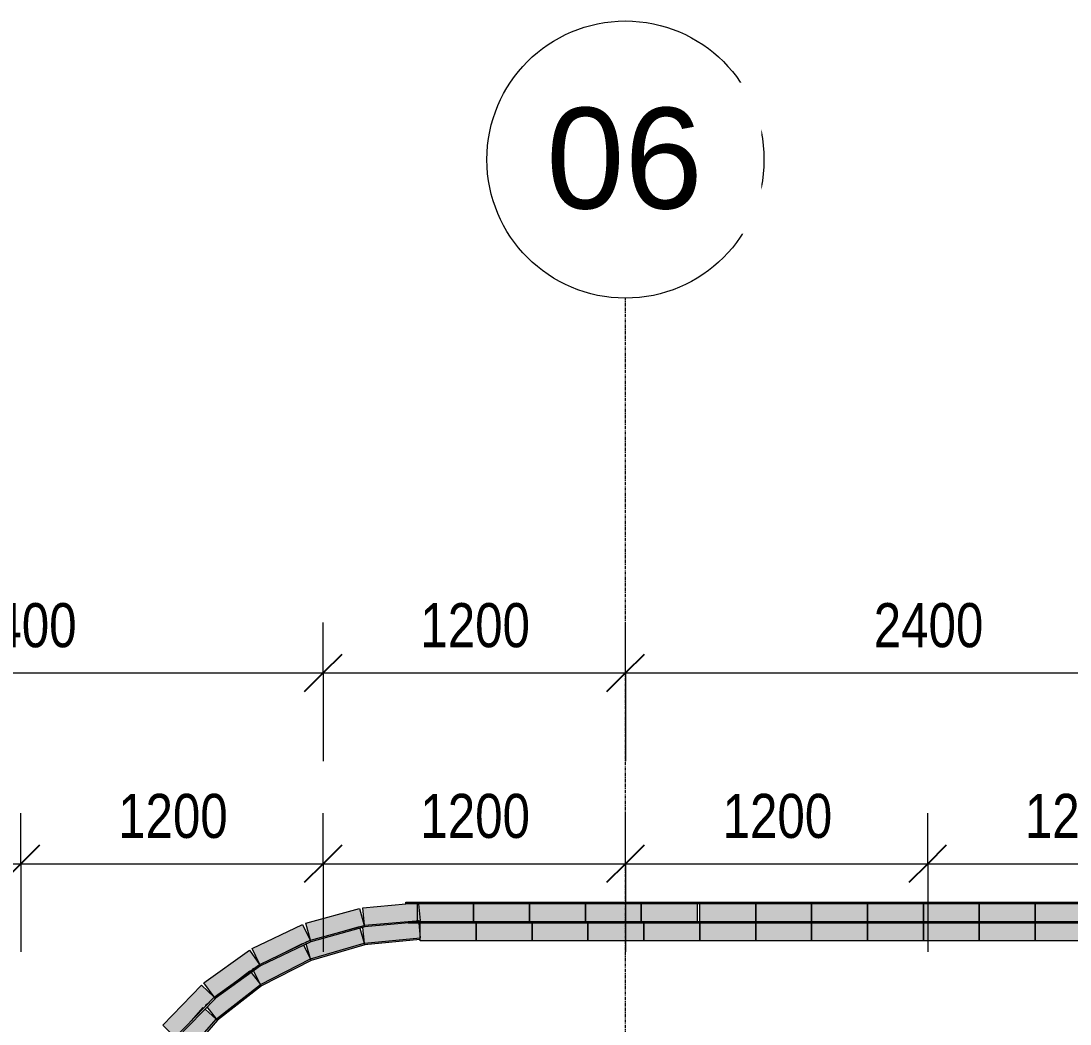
# Model space of a CAD drawing. Header units: millimetres. Extents: x -38576 to 20330, y -28812 to 13605.
# Drawn here: x -7709 to -3544, y 2802 to 6783 of the extents above; entities that cross this region are included whole.
import ezdxf

# ---------------------------------------------------------------- set-up
doc = ezdxf.new("R2010")
doc.units = ezdxf.units.MM
doc.linetypes.add('Grid Line', pattern=[22.225, 12.7, -3.175, 3.175, -3.175])
for name, color, linetype, lineweight in [('A-ANNO-DIMS', 211, 'Continuous', 5), ('A-ANNO-DIMS-100', 211, 'Continuous', 5), ('A-GLAZ-CURT', 52, 'Continuous', 5), ('S-GRID', 1, 'Continuous', 5), ('S-GRID-IDEN', 1, 'Continuous', 5)]:
    doc.layers.add(name, color=color, linetype=linetype, lineweight=lineweight)
doc.styles.add('Arial_1', font='arial.ttf', dxfattribs={"height": 400})
doc.styles.add('Arial_2', font='arial.ttf', dxfattribs={"width": 0.8, "height": 175})
doc.dimstyles.new('SVA_Arc_Length-1_8mm_BLUE', dxfattribs={"dimscale": 304.8, "dimtxt": 178.545395, "dimasz": 0.492126, "dimexe": 0.656168, "dimexo": 0.0625, "dimgap": 0.164042, "dimtad": 1, "dimdec": 0, "dimrnd": 5, "dimzin": 0, "dimdsep": 46, "dimtxsty": 'Arial_2', "dimblk1": 'OBLIQUE', "dimblk2": 'OBLIQUE', "dimsah": 1, "dimcen": 0.09, "dimdle": 0.459318, "dimazin": 0, "dimtfac": 1, "dimtdec": 4, "dimtix": 1, "dimtmove": 0, "dimatfit": 3, "dimfxl": 1.148294, "dimfxlon": 1, "dimtvp": 1, "dimtfill": 1, "dimtolj": 1, "dimtzin": 0, "dimarcsym": 2})

# ---------------------------------------------------------------- blocks, each defined once
blk = doc.blocks.new('The BREEZEBLOCK Family1 - The BREEZEBLOCK Family1-1267691-Clerestory - Level')
at = {"layer": 'A-GLAZ-CURT'}
blk.add_hatch(color=254, dxfattribs=at).paths.add_polyline_path([(-111, 73), (-111, 3.2), (111, 3.2), (111, 73), (-31.9, 73)])
for p, q in [((-111, 3.2), (-111, 73)), ((111, 73), (111, 3.2))]:
    blk.add_line(p, q, dxfattribs=at)
blk = doc.blocks.new('System Panel - Glazed-1095955-Clerestory - Level')
at = {"layer": 'A-GLAZ-CURT'}
blk.add_hatch(color=254, dxfattribs=at).paths.add_polyline_path([(-11.9, 3.2), (-43, 3.2), (-43, -3.3), (43, -3.3), (43, 3.2)])
for p, q in [((-43, 3.2), (43, 3.2)), ((-43, 3.2), (-43, -3.3)), ((43, 3.2), (43, -3.3)), ((43, -3.3), (-43, -3.3))]:
    blk.add_line(p, q, dxfattribs=at)
blk = doc.blocks.new('The BREEZEBLOCK Family1 - The BREEZEBLOCK Family1-V1-Clerestory - Level')
at = {"layer": 'A-GLAZ-CURT'}
blk.add_hatch(color=254, dxfattribs=at).paths.add_polyline_path([(-70.6, 73), (-111, 73), (-111, 3.2), (111, 3.2), (111, 69.1), (101.3, 68.3), (100.7, 73), (11.9, 73)])
for p, q in [((-111, 3.2), (-111, 73)), ((111, 69.1), (111, 3.2))]:
    blk.add_line(p, q, dxfattribs=at)
blk = doc.blocks.new('System Panel - Glazed-1053836-Clerestory - Level')
at = {"layer": 'A-GLAZ-CURT'}
blk.add_hatch(color=254, dxfattribs=at).paths.add_polyline_path([(-23.8, 3.2), (-23.8, -3.3), (23.8, -3.3), (23.8, 3.2)])
for p, q in [((-23.8, 3.2), (23.8, 3.2)), ((-23.8, 3.2), (-23.8, -3.3)), ((23.8, 3.2), (23.8, -3.3)), ((23.8, -3.3), (-23.8, -3.3))]:
    blk.add_line(p, q, dxfattribs=at)
blk = doc.blocks.new('The BREEZEBLOCK Family1 - The BREEZEBLOCK Family1-1267692-Clerestory - Level')
at = {"layer": 'A-GLAZ-CURT'}
blk.add_hatch(color=254, dxfattribs=at).paths.add_polyline_path([(111, -3.3), (-111, -3.3), (-111, -68.5), (-59.6, -73), (111, -73), (111, -8.5)])
for p, q in [((-111, -68.5), (-111, -3.3)), ((111, -3.3), (111, -73)), ((111, -73), (-60.9, -73))]:
    blk.add_line(p, q, dxfattribs=at)
blk = doc.blocks.new('The BREEZEBLOCK Family1 - The BREEZEBLOCK Family1-1267693-Clerestory - Level')
at = {"layer": 'A-GLAZ-CURT'}
blk.add_hatch(color=254, dxfattribs=at).paths.add_polyline_path([(111, -3.3), (-111, -3.3), (-110.6, -73), (111, -73), (111, -69.7)])
for p, q in [((-111, -73), (-111, -3.3)), ((111, -3.3), (111, -73)), ((111, -73), (-111, -73))]:
    blk.add_line(p, q, dxfattribs=at)
blk = doc.blocks.new('The BREEZEBLOCK Family1 - The BREEZEBLOCK Family1-V2-Clerestory - Level')
at = {"layer": 'A-GLAZ-CURT'}
blk.add_hatch(color=254, dxfattribs=at).paths.add_polyline_path([(111, -3.3), (-111, -3.3), (-111, -73), (111, -73), (111, -4.4)])
for p, q in [((-111, -73), (-111, -3.3)), ((111, -4.4), (111, -73)), ((111, -73), (-111, -73))]:
    blk.add_line(p, q, dxfattribs=at)
blk = doc.blocks.new('The BREEZEBLOCK Family1 - The BREEZEBLOCK Family1-V3-Clerestory - Level')
at = {"layer": 'A-GLAZ-CURT'}
blk.add_hatch(color=254, dxfattribs=at).paths.add_polyline_path([(111, -3.3), (-111, -3.6), (-111, -73), (111, -73), (111, -18.6)])
for p, q in [((-111, -73), (-111, -3.6)), ((111, -3.3), (111, -73)), ((111, -73), (-111, -73))]:
    blk.add_line(p, q, dxfattribs=at)
blk = doc.blocks.new('System Panel - Glazed-1053772-Clerestory - Level')
at = {"layer": 'A-GLAZ-CURT'}
blk.add_hatch(color=254, dxfattribs=at).paths.add_polyline_path([(111, 3.2), (-111, 3.2), (-111, -3.3), (111, -3.3)])
for p, q in [((-111, 3.2), (111, 3.2)), ((-111, 3.2), (-111, -3.3)), ((111, 3.2), (111, -3.3)), ((111, -3.3), (-111, -3.3))]:
    blk.add_line(p, q, dxfattribs=at)
blk = doc.blocks.new('System Panel - Glazed-1053709-Clerestory - Level')
at = {"layer": 'A-GLAZ-CURT'}
blk.add_hatch(color=254, dxfattribs=at).paths.add_polyline_path([(111, 3.2), (-111, 3.2), (-111, -3.3), (111, -3.3)])
for p, q in [((-111, 3.2), (111, 3.2)), ((-111, 3.2), (-111, -3.3)), ((111, 3.2), (111, -3.3)), ((111, -3.3), (-111, -3.3))]:
    blk.add_line(p, q, dxfattribs=at)
blk = doc.blocks.new('System Panel - Glazed-1053848-Clerestory - Level')
at = {"layer": 'A-GLAZ-CURT'}
blk.add_hatch(color=254, dxfattribs=at).paths.add_polyline_path([(-111, 3.2), (-111, -3.3), (111, -3.3), (111, 3.2), (-89.9, 3.2)])
for p, q in [((-111, 3.2), (111, 3.2)), ((-111, 3.2), (-111, -3.3)), ((111, 3.2), (111, -3.3)), ((111, -3.3), (-111, -3.3))]:
    blk.add_line(p, q, dxfattribs=at)
blk = doc.blocks.new('The BREEZEBLOCK Family1 - The BREEZEBLOCK Family1-V19-Clerestory - Level')
at = {"layer": 'A-GLAZ-CURT'}
blk.add_hatch(color=254, dxfattribs=at).paths.add_polyline_path([(-111, 73), (-111, 3.2), (111, 3.2), (111, 73), (50.6, 73)])
for p, q in [((-111, 73), (111, 73)), ((-111, 3.2), (-111, 73)), ((111, 73), (111, 3.2))]:
    blk.add_line(p, q, dxfattribs=at)
blk = doc.blocks.new('The BREEZEBLOCK Family1 - The BREEZEBLOCK Family1-V20-Clerestory - Level')
at = {"layer": 'A-GLAZ-CURT'}
blk.add_hatch(color=254, dxfattribs=at).paths.add_polyline_path([(-111, 73), (-111, 3.2), (111, 3.2), (110.7, 73), (21.9, 73)])
for p, q in [((-111, 73), (111, 73)), ((-111, 3.2), (-111, 73)), ((111, 73), (111, 68.5)), ((111, 65.2), (111, 3.2))]:
    blk.add_line(p, q, dxfattribs=at)
blk = doc.blocks.new('The BREEZEBLOCK Family1 - The BREEZEBLOCK Family1-V23-Clerestory - Level')
at = {"layer": 'A-GLAZ-CURT'}
blk.add_hatch(color=254, dxfattribs=at).paths.add_polyline_path([(111, -3.3), (-111, -3.3), (-111, -62.3), (-69.5, -66.7), (104.9, -67.5), (111, -66.4), (111, -8.9)])
for p, q in [((-111, -62.3), (-111, -3.3)), ((111, -3.3), (111, -66.4)), ((-105.9, -73), (-111, -73))]:
    blk.add_line(p, q, dxfattribs=at)
blk = doc.blocks.new('The BREEZEBLOCK Family1 - The BREEZEBLOCK Family1-V24-Clerestory - Level')
at = {"layer": 'A-GLAZ-CURT'}
blk.add_hatch(color=254, dxfattribs=at).paths.add_polyline_path([(111, -3.3), (-111, -3.3), (-111, -65.4), (92.3, -68.4), (111, -65.4)])
for p, q in [((-111, -65.4), (-111, -3.3)), ((111, -3.3), (111, -65.4)), ((-44.1, -73), (-111, -73)), ((111, -73), (104.6, -73))]:
    blk.add_line(p, q, dxfattribs=at)
blk = doc.blocks.new('The BREEZEBLOCK Family1 - The BREEZEBLOCK Family1-V25-Clerestory - Level')
at = {"layer": 'A-GLAZ-CURT'}
h = blk.add_hatch(color=254, dxfattribs=at)
h.paths.add_polyline_path([(111, -3.3), (-111, -3.3), (-111, -64.5), (81.5, -69), (111, -64.5), (111, -34.1)])
h.paths.add_polyline_path([(111, -71), (98.2, -73), (111, -73)])
h.paths.add_polyline_path([(-37.1, -73), (-111, -71), (-111, -73), (-87.5, -73)])
for p, q in [((-111, -64.5), (-111, -3.3)), ((111, -3.3), (111, -64.5)), ((-111, -73), (-111, -71)), ((-37.1, -73), (-111, -73)), ((111, -73), (98.2, -73)), ((111, -71), (111, -73))]:
    blk.add_line(p, q, dxfattribs=at)
blk = doc.blocks.new('The BREEZEBLOCK Family1 - The BREEZEBLOCK Family1-V26-Clerestory - Level')
at = {"layer": 'A-GLAZ-CURT'}
h = blk.add_hatch(color=254, dxfattribs=at)
h.paths.add_polyline_path([(111, -3.3), (-111, -3.3), (-111, -63.8), (70.3, -69.5), (111, -63.7), (111, -10.3)])
h.paths.add_polyline_path([(111, -70.3), (91.8, -73), (111, -73)])
h.paths.add_polyline_path([(-37.8, -73), (-111, -70.3), (-111, -73)])
for p, q in [((-111, -63.8), (-111, -3.3)), ((111, -3.3), (111, -63.7)), ((-111, -73), (-111, -70.3)), ((-37.8, -73), (-111, -73)), ((111, -73), (91.8, -73)), ((111, -70.3), (111, -73))]:
    blk.add_line(p, q, dxfattribs=at)
blk = doc.blocks.new('The BREEZEBLOCK Family1 - The BREEZEBLOCK Family1-V27-Clerestory - Level')
at = {"layer": 'A-GLAZ-CURT'}
h = blk.add_hatch(color=254, dxfattribs=at)
h.paths.add_polyline_path([(111, -3.3), (-111, -3.3), (-111, -63.1), (51.5, -70.9), (111, -63.1), (111, -39.7)])
h.paths.add_polyline_path([(111, -69.6), (85.5, -73), (111, -73)])
h.paths.add_polyline_path([(-41.2, -73), (-111, -69.7), (-111, -73), (-52.1, -73)])
for p, q in [((-111, -63.1), (-111, -3.3)), ((111, -3.3), (111, -63.1)), ((-111, -73), (-111, -69.7)), ((-41.2, -73), (-111, -73)), ((111, -73), (85.5, -73)), ((111, -69.6), (111, -73))]:
    blk.add_line(p, q, dxfattribs=at)
blk = doc.blocks.new('Grid - M_Grid Head - Circle-13408-Clerestory - Level')
at = {"layer": 'S-GRID-IDEN'}
blk.add_circle((0, 0), 5.5, dxfattribs=at)
blk = doc.blocks.new('DIMBLOCK23-Clerestory - Level')
at = {"layer": 'A-ANNO-DIMS-100'}
for p, q in [((-8908.6, 3438.6), (-8908.6, 3638.6)), ((-7708.6, 3438.6), (-7708.6, 3638.6)), ((-9048.6, 3438.6), (-7708.6, 3438.6)), ((-8908.6, 3438.6), (-8908.6, 3088.6)), ((-7708.6, 3438.6), (-7708.6, 3088.6))]:
    blk.add_line(p, q, dxfattribs=at)
at = {"layer": 'A-ANNO-DIMS-100', "lineweight": 25}
for p, q in [((-8908.6, 3438.6), (-8833.6, 3513.6)), ((-7708.6, 3438.6), (-7633.6, 3513.6)), ((-8908.6, 3438.6), (-8983.6, 3363.6)), ((-7708.6, 3438.6), (-7783.6, 3363.6))]:
    blk.add_line(p, q, dxfattribs=at)
at = {"layer": 'A-ANNO-DIMS-100', "color": 0, "insert": (-8522.8, 3715.8), "char_height": 175, "width": 514.211, "attachment_point": 1, "line_spacing_factor": 0.941778, "style": 'Arial_2', "bg_fill": 3, "box_fill_scale": 1.25, "bg_fill_color": 256, "bg_fill_true_color": 13158600, "bg_fill_transparency": 0}
blk.add_mtext('1200', dxfattribs=at)
blk = doc.blocks.new('_Oblique')
at = {"color": 0, "linetype": 'ByBlock', "lineweight": -2}
blk.add_line((-0.5, -0.5), (0.5, 0.5), dxfattribs=at)
blk = doc.blocks.new('DIMBLOCK24-Clerestory - Level')
at = {"layer": 'A-ANNO-DIMS-100'}
for p, q in [((-7708.6, 3438.6), (-7708.6, 3638.6)), ((-6508.6, 3438.6), (-6508.6, 3638.6)), ((-7708.6, 3438.6), (-6368.6, 3438.6)), ((-7708.6, 3438.6), (-7708.6, 3088.6)), ((-6508.6, 3438.6), (-6508.6, 3088.6))]:
    blk.add_line(p, q, dxfattribs=at)
at = {"layer": 'A-ANNO-DIMS-100', "lineweight": 25}
for p, q in [((-7708.6, 3438.6), (-7633.6, 3513.6)), ((-6508.6, 3438.6), (-6433.6, 3513.6)), ((-7708.6, 3438.6), (-7783.6, 3363.6)), ((-6508.6, 3438.6), (-6583.6, 3363.6))]:
    blk.add_line(p, q, dxfattribs=at)
at = {"layer": 'A-ANNO-DIMS-100', "color": 0, "insert": (-7322.8, 3715.8), "char_height": 175, "width": 514.211, "attachment_point": 1, "line_spacing_factor": 0.941778, "style": 'Arial_2', "bg_fill": 3, "box_fill_scale": 1.25, "bg_fill_color": 256, "bg_fill_true_color": 13158600, "bg_fill_transparency": 0}
blk.add_mtext('1200', dxfattribs=at)
blk = doc.blocks.new('DIMBLOCK25-Clerestory - Level')
at = {"layer": 'A-ANNO-DIMS-100'}
for p, q in [((-6508.6, 3438.6), (-6508.6, 3638.6)), ((-5308.6, 3438.6), (-5308.6, 3638.6)), ((-6648.6, 3438.6), (-5168.6, 3438.6)), ((-6508.6, 3438.6), (-6508.6, 3088.6)), ((-5308.6, 3438.6), (-5308.6, 3088.6))]:
    blk.add_line(p, q, dxfattribs=at)
at = {"layer": 'A-ANNO-DIMS-100', "lineweight": 25}
for p, q in [((-6508.6, 3438.6), (-6433.6, 3513.6)), ((-5308.6, 3438.6), (-5233.6, 3513.6)), ((-6508.6, 3438.6), (-6583.6, 3363.6)), ((-5308.6, 3438.6), (-5383.6, 3363.6))]:
    blk.add_line(p, q, dxfattribs=at)
at = {"layer": 'A-ANNO-DIMS-100', "color": 0, "insert": (-6122.8, 3715.8), "char_height": 175, "width": 514.211, "attachment_point": 1, "line_spacing_factor": 0.941778, "style": 'Arial_2', "bg_fill": 3, "box_fill_scale": 1.25, "bg_fill_color": 256, "bg_fill_true_color": 13158600, "bg_fill_transparency": 0}
blk.add_mtext('1200', dxfattribs=at)
blk = doc.blocks.new('DIMBLOCK26-Clerestory - Level')
at = {"layer": 'A-ANNO-DIMS-100'}
for p, q in [((-5308.6, 3438.6), (-5308.6, 3638.6)), ((-4108.6, 3438.6), (-4108.6, 3638.6)), ((-5448.6, 3438.6), (-4108.6, 3438.6)), ((-5308.6, 3438.6), (-5308.6, 3088.6)), ((-4108.6, 3438.6), (-4108.6, 3088.6))]:
    blk.add_line(p, q, dxfattribs=at)
at = {"layer": 'A-ANNO-DIMS-100', "lineweight": 25}
for p, q in [((-5308.6, 3438.6), (-5233.6, 3513.6)), ((-4108.6, 3438.6), (-4033.6, 3513.6)), ((-5308.6, 3438.6), (-5383.6, 3363.6)), ((-4108.6, 3438.6), (-4183.6, 3363.6))]:
    blk.add_line(p, q, dxfattribs=at)
at = {"layer": 'A-ANNO-DIMS-100', "color": 0, "insert": (-4922.8, 3715.8), "char_height": 175, "width": 514.211, "attachment_point": 1, "line_spacing_factor": 0.941778, "style": 'Arial_2', "bg_fill": 3, "box_fill_scale": 1.25, "bg_fill_color": 256, "bg_fill_true_color": 13158600, "bg_fill_transparency": 0}
blk.add_mtext('1200', dxfattribs=at)
blk = doc.blocks.new('DIMBLOCK27-Clerestory - Level')
at = {"layer": 'A-ANNO-DIMS-100'}
for p, q in [((-4108.6, 3438.6), (-4108.6, 3638.6)), ((-2908.6, 3438.6), (-2908.6, 3638.6)), ((-4108.6, 3438.6), (-2908.6, 3438.6)), ((-4108.6, 3438.6), (-4108.6, 3088.6)), ((-2908.6, 3438.6), (-2908.6, 3088.6))]:
    blk.add_line(p, q, dxfattribs=at)
at = {"layer": 'A-ANNO-DIMS-100', "lineweight": 25}
for p, q in [((-4108.6, 3438.6), (-4033.6, 3513.6)), ((-2908.6, 3438.6), (-2833.6, 3513.6)), ((-4108.6, 3438.6), (-4183.6, 3363.6)), ((-2908.6, 3438.6), (-2983.6, 3363.6))]:
    blk.add_line(p, q, dxfattribs=at)
at = {"layer": 'A-ANNO-DIMS-100', "color": 0, "insert": (-3722.8, 3715.8), "char_height": 175, "width": 514.211, "attachment_point": 1, "line_spacing_factor": 0.941778, "style": 'Arial_2', "bg_fill": 3, "box_fill_scale": 1.25, "bg_fill_color": 256, "bg_fill_true_color": 13158600, "bg_fill_transparency": 0}
blk.add_mtext('1200', dxfattribs=at)
blk = doc.blocks.new('DIMBLOCK56-Clerestory - Level')
at = {"layer": 'A-ANNO-DIMS-100'}
for p, q in [((-8908.6, 4195.5), (-8908.6, 4395.5)), ((-6508.6, 4195.5), (-6508.6, 4395.5)), ((-8908.6, 4195.5), (-6508.6, 4195.5)), ((-8908.6, 4195.5), (-8908.6, 3845.5)), ((-6508.6, 4195.5), (-6508.6, 3845.5))]:
    blk.add_line(p, q, dxfattribs=at)
at = {"layer": 'A-ANNO-DIMS-100', "lineweight": 25}
for p, q in [((-8908.6, 4195.5), (-8833.6, 4270.5)), ((-6508.6, 4195.5), (-6433.6, 4270.5)), ((-8908.6, 4195.5), (-8983.6, 4120.5)), ((-6508.6, 4195.5), (-6583.6, 4120.5))]:
    blk.add_line(p, q, dxfattribs=at)
at = {"layer": 'A-ANNO-DIMS-100', "color": 0, "insert": (-7922.8, 4472.7), "char_height": 175, "width": 514.211, "attachment_point": 1, "line_spacing_factor": 0.941778, "style": 'Arial_2', "bg_fill": 3, "box_fill_scale": 1.25, "bg_fill_color": 256, "bg_fill_true_color": 13158600, "bg_fill_transparency": 0}
blk.add_mtext('2400', dxfattribs=at)
blk = doc.blocks.new('DIMBLOCK57-Clerestory - Level')
at = {"layer": 'A-ANNO-DIMS-100'}
for p, q in [((-6508.6, 4195.5), (-6508.6, 4395.5)), ((-5308.6, 4195.5), (-5308.6, 4395.5)), ((-6508.6, 4195.5), (-5308.6, 4195.5)), ((-6508.6, 4195.5), (-6508.6, 3845.5)), ((-5308.6, 4195.5), (-5308.6, 3845.5))]:
    blk.add_line(p, q, dxfattribs=at)
at = {"layer": 'A-ANNO-DIMS-100', "lineweight": 25}
for p, q in [((-6508.6, 4195.5), (-6433.6, 4270.5)), ((-5308.6, 4195.5), (-5233.6, 4270.5)), ((-6508.6, 4195.5), (-6583.6, 4120.5)), ((-5308.6, 4195.5), (-5383.6, 4120.5))]:
    blk.add_line(p, q, dxfattribs=at)
at = {"layer": 'A-ANNO-DIMS-100', "color": 0, "insert": (-6122.8, 4472.7), "char_height": 175, "width": 514.211, "attachment_point": 1, "line_spacing_factor": 0.941778, "style": 'Arial_2', "bg_fill": 3, "box_fill_scale": 1.25, "bg_fill_color": 256, "bg_fill_true_color": 13158600, "bg_fill_transparency": 0}
blk.add_mtext('1200', dxfattribs=at)
blk = doc.blocks.new('DIMBLOCK58-Clerestory - Level')
at = {"layer": 'A-ANNO-DIMS-100'}
for p, q in [((-5308.6, 4195.5), (-5308.6, 4395.5)), ((-2908.6, 4195.5), (-2908.6, 4395.5)), ((-5308.6, 4195.5), (-2908.6, 4195.5)), ((-5308.6, 4195.5), (-5308.6, 3845.5)), ((-2908.6, 4195.5), (-2908.6, 3845.5))]:
    blk.add_line(p, q, dxfattribs=at)
at = {"layer": 'A-ANNO-DIMS-100', "lineweight": 25}
for p, q in [((-5308.6, 4195.5), (-5233.6, 4270.5)), ((-2908.6, 4195.5), (-2833.6, 4270.5)), ((-5308.6, 4195.5), (-5383.6, 4120.5)), ((-2908.6, 4195.5), (-2983.6, 4120.5))]:
    blk.add_line(p, q, dxfattribs=at)
at = {"layer": 'A-ANNO-DIMS-100', "color": 0, "insert": (-4322.8, 4472.7), "char_height": 175, "width": 514.211, "attachment_point": 1, "line_spacing_factor": 0.941778, "style": 'Arial_2', "bg_fill": 3, "box_fill_scale": 1.25, "bg_fill_color": 256, "bg_fill_true_color": 13158600, "bg_fill_transparency": 0}
blk.add_mtext('2400', dxfattribs=at)

msp = doc.modelspace()

# ---------------------------------------------------------------- linework, layer by layer
at = {"layer": 'S-GRID', "linetype": 'Grid Line'}
msp.add_line((-5308.6, -26129), (-5308.6, 5683), dxfattribs=at)

# ---------------------------------------------------------------- block references
at = {"layer": 'A-GLAZ-CURT'}
for name, p, rotation in [('The BREEZEBLOCK Family1 - The BREEZEBLOCK Family1-1267693-Clerestory - Level', (-6451.8, 3161.4), 195.3333869601966), ('The BREEZEBLOCK Family1 - The BREEZEBLOCK Family1-1267692-Clerestory - Level', (-6234.2, 3200.6), 185.1111289962815), ('System Panel - Glazed-1053836-Clerestory - Level', (-6157.4, 3282), 180), ('System Panel - Glazed-1053848-Clerestory - Level', (-6022.6, 3282), 180), ('The BREEZEBLOCK Family1 - The BREEZEBLOCK Family1-V1-Clerestory - Level', (-6022.6, 3282), 180), ('System Panel - Glazed-1053848-Clerestory - Level', (-5800.6, 3282), 180), ('The BREEZEBLOCK Family1 - The BREEZEBLOCK Family1-1267691-Clerestory - Level', (-5800.6, 3282), 180), ('System Panel - Glazed-1053848-Clerestory - Level', (-5578.6, 3282), 180), ('The BREEZEBLOCK Family1 - The BREEZEBLOCK Family1-1267691-Clerestory - Level', (-5578.6, 3282), 180), ('System Panel - Glazed-1053848-Clerestory - Level', (-5356.6, 3282), 180), ('The BREEZEBLOCK Family1 - The BREEZEBLOCK Family1-1267691-Clerestory - Level', (-5356.6, 3282), 180), ('System Panel - Glazed-1053848-Clerestory - Level', (-5134.6, 3282), 180), ('The BREEZEBLOCK Family1 - The BREEZEBLOCK Family1-1267691-Clerestory - Level', (-5134.6, 3282), 180), ('System Panel - Glazed-1095955-Clerestory - Level', (-5056.6, 3282), 180), ('System Panel - Glazed-1053848-Clerestory - Level', (-4902.6, 3282), 180), ('The BREEZEBLOCK Family1 - The BREEZEBLOCK Family1-1267691-Clerestory - Level', (-4902.6, 3282), 180), ('System Panel - Glazed-1053848-Clerestory - Level', (-4680.6, 3282), 180), ('The BREEZEBLOCK Family1 - The BREEZEBLOCK Family1-1267691-Clerestory - Level', (-4680.6, 3282), 180), ('System Panel - Glazed-1053848-Clerestory - Level', (-4458.6, 3282), 180), ('The BREEZEBLOCK Family1 - The BREEZEBLOCK Family1-1267691-Clerestory - Level', (-4458.6, 3282), 180), ('System Panel - Glazed-1053848-Clerestory - Level', (-4236.6, 3282), 180), ('The BREEZEBLOCK Family1 - The BREEZEBLOCK Family1-1267691-Clerestory - Level', (-4236.6, 3282), 180), ('System Panel - Glazed-1053848-Clerestory - Level', (-4014.6, 3282), 180), ('The BREEZEBLOCK Family1 - The BREEZEBLOCK Family1-1267691-Clerestory - Level', (-4014.6, 3282), 180), ('System Panel - Glazed-1053848-Clerestory - Level', (-3792.6, 3282), 180), ('The BREEZEBLOCK Family1 - The BREEZEBLOCK Family1-1267691-Clerestory - Level', (-3792.6, 3282), 180), ('System Panel - Glazed-1053848-Clerestory - Level', (-3570.6, 3282), 180), ('The BREEZEBLOCK Family1 - The BREEZEBLOCK Family1-1267691-Clerestory - Level', (-3570.6, 3282), 180), ('The BREEZEBLOCK Family1 - The BREEZEBLOCK Family1-V23-Clerestory - Level', (-6234.1, 3130), 185.4162563185946), ('System Panel - Glazed-1053772-Clerestory - Level', (-6234.2, 3200.6), 185.1111289962815), ('System Panel - Glazed-1053836-Clerestory - Level', (-6147.4, 3205.8), 180), ('System Panel - Glazed-1053848-Clerestory - Level', (-6012.6, 3205.8), 180), ('System Panel - Glazed-1053848-Clerestory - Level', (-5790.6, 3205.8), 180), ('System Panel - Glazed-1053848-Clerestory - Level', (-5568.6, 3205.8), 180), ('System Panel - Glazed-1053848-Clerestory - Level', (-5346.6, 3205.8), 180), ('System Panel - Glazed-1053848-Clerestory - Level', (-5124.6, 3205.8), 180), ('System Panel - Glazed-1095955-Clerestory - Level', (-5056.6, 3205.8), 180), ('System Panel - Glazed-1053848-Clerestory - Level', (-4902.6, 3205.8), 180), ('System Panel - Glazed-1053848-Clerestory - Level', (-4680.6, 3205.8), 180), ('System Panel - Glazed-1053848-Clerestory - Level', (-4458.6, 3205.8), 180), ('System Panel - Glazed-1053848-Clerestory - Level', (-4236.6, 3205.8), 180), ('System Panel - Glazed-1053848-Clerestory - Level', (-4014.6, 3205.8), 180), ('System Panel - Glazed-1053848-Clerestory - Level', (-3792.6, 3205.8), 180), ('System Panel - Glazed-1053848-Clerestory - Level', (-3570.6, 3205.8), 180), ('The BREEZEBLOCK Family1 - The BREEZEBLOCK Family1-1267693-Clerestory - Level', (-6659, 3084.1), 205.5556448954644), ('The BREEZEBLOCK Family1 - The BREEZEBLOCK Family1-V24-Clerestory - Level', (-6451.2, 3088.5), 196.2487689271374), ('System Panel - Glazed-1053709-Clerestory - Level', (-6451.8, 3161.4), 195.3333869601966), ('The BREEZEBLOCK Family1 - The BREEZEBLOCK Family1-V20-Clerestory - Level', (-6012.6, 3205.8), 180), ('The BREEZEBLOCK Family1 - The BREEZEBLOCK Family1-V19-Clerestory - Level', (-5790.6, 3205.8), 180), ('The BREEZEBLOCK Family1 - The BREEZEBLOCK Family1-V19-Clerestory - Level', (-5568.6, 3205.8), 180), ('The BREEZEBLOCK Family1 - The BREEZEBLOCK Family1-V19-Clerestory - Level', (-5346.6, 3205.8), 180), ('The BREEZEBLOCK Family1 - The BREEZEBLOCK Family1-V19-Clerestory - Level', (-5124.6, 3205.8), 180), ('The BREEZEBLOCK Family1 - The BREEZEBLOCK Family1-V19-Clerestory - Level', (-4902.6, 3205.8), 180), ('The BREEZEBLOCK Family1 - The BREEZEBLOCK Family1-V19-Clerestory - Level', (-4680.6, 3205.8), 180), ('The BREEZEBLOCK Family1 - The BREEZEBLOCK Family1-V19-Clerestory - Level', (-4458.6, 3205.8), 180), ('The BREEZEBLOCK Family1 - The BREEZEBLOCK Family1-V19-Clerestory - Level', (-4236.6, 3205.8), 180), ('The BREEZEBLOCK Family1 - The BREEZEBLOCK Family1-V19-Clerestory - Level', (-4014.6, 3205.8), 180), ('The BREEZEBLOCK Family1 - The BREEZEBLOCK Family1-V19-Clerestory - Level', (-3792.6, 3205.8), 180), ('The BREEZEBLOCK Family1 - The BREEZEBLOCK Family1-V19-Clerestory - Level', (-3570.6, 3205.8), 180), ('System Panel - Glazed-1053709-Clerestory - Level', (-6659, 3084.1), 205.5556448954644), ('System Panel - Glazed-1053772-Clerestory - Level', (-6234.1, 3130), 185.4162563185946), ('The BREEZEBLOCK Family1 - The BREEZEBLOCK Family1-V2-Clerestory - Level', (-6849.2, 2971.4), 215.7779028307319), ('The BREEZEBLOCK Family1 - The BREEZEBLOCK Family1-V25-Clerestory - Level', (-6656.6, 3006.9), 207.0812815070322), ('System Panel - Glazed-1053709-Clerestory - Level', (-6451.2, 3088.5), 196.2487689271374), ('System Panel - Glazed-1053709-Clerestory - Level', (-6656.6, 3006.9), 207.0812815070322), ('The BREEZEBLOCK Family1 - The BREEZEBLOCK Family1-V26-Clerestory - Level', (-6843, 2888.2), 217.9137940869272), ('System Panel - Glazed-1053709-Clerestory - Level', (-6849.2, 2971.4), 215.7779028307319), ('The BREEZEBLOCK Family1 - The BREEZEBLOCK Family1-V3-Clerestory - Level', (-7016.3, 2826.6), 226.0001607659997), ('System Panel - Glazed-1053709-Clerestory - Level', (-6843, 2888.2), 217.9137940869272), ('System Panel - Glazed-1053709-Clerestory - Level', (-7016.3, 2826.6), 226.0001607659997), ('The BREEZEBLOCK Family1 - The BREEZEBLOCK Family1-V27-Clerestory - Level', (-7003.7, 2736.5), 228.7463066668221), ('System Panel - Glazed-1053709-Clerestory - Level', (-7003.7, 2736.5), 228.7463066668221)]:
    msp.add_blockref(name, p, dxfattribs=dict(at, rotation=rotation))
at = {"layer": 'S-GRID-IDEN', "xscale": 99.99999999999993, "yscale": 99.99999999999993, "zscale": 99.99999999999993}
msp.add_blockref('Grid - M_Grid Head - Circle-13408-Clerestory - Level', (-5308.6, 6233), dxfattribs=at)

# ---------------------------------------------------------------- dimensions: what is measured, and where the dimension line sits
at = {"layer": 'A-ANNO-DIMS'}
for base, p1, p2, override, picture, middle in [((-6508.6, 4195.5), (-8908.6, 3845.5), (-6508.6, 3845.5), {"dimpost": '<>', "dimfxl": 2400}, 'DIMBLOCK56-Clerestory - Level', (-7708.6, 4334.9)), ((-7708.6, 3438.6), (-8908.6, 3088.6), (-7708.6, 3088.6), {"dimpost": '<>', "dimfxl": 1200}, 'DIMBLOCK23-Clerestory - Level', (-8308.6, 3577.9))]:
    dim = msp.add_linear_dim(base=base, p1=p1, p2=p2, dimstyle='SVA_Arc_Length-1_8mm_BLUE', override=override, dxfattribs=at)
    dim.commit()
    dim.dimension.update_dxf_attribs({"geometry": picture, "text_midpoint": middle})

# ---------------------------------------------------------------- next in the draw order: texts
at = {"layer": 'S-GRID-IDEN', "insert": (-5623.2, 6438.6), "char_height": 400, "width": 753.586, "attachment_point": 1, "style": 'Arial_1', "bg_fill": 3, "box_fill_scale": 1.25, "bg_fill_color": 256, "bg_fill_true_color": 13158600, "bg_fill_transparency": 0}
msp.add_mtext('06', dxfattribs=at)

# ---------------------------------------------------------------- next in the draw order: dimensions: what is measured, and where the dimension line sits
at = {"layer": 'A-ANNO-DIMS'}
for base, p1, p2, picture, middle in [((-5308.6, 4195.5), (-6508.6, 3845.5), (-5308.6, 3845.5), 'DIMBLOCK57-Clerestory - Level', (-5908.6, 4334.9)), ((-6508.6, 3438.6), (-7708.6, 3088.6), (-6508.6, 3088.6), 'DIMBLOCK24-Clerestory - Level', (-7108.6, 3577.9))]:
    dim = msp.add_linear_dim(base=base, p1=p1, p2=p2, dimstyle='SVA_Arc_Length-1_8mm_BLUE', override={"dimpost": '<>', "dimfxl": 1200}, dxfattribs=at)
    dim.commit()
    dim.dimension.update_dxf_attribs({"geometry": picture, "text_midpoint": middle})

# ---------------------------------------------------------------- next in the draw order: dimensions: what is measured, and where the dimension line sits
dim = msp.add_linear_dim(base=(-2908.6, 4195.5), p1=(-5308.6, 3845.5), p2=(-2908.6, 3845.5), dimstyle='SVA_Arc_Length-1_8mm_BLUE', override={"dimpost": '<>', "dimfxl": 2400}, dxfattribs=at)
dim.commit()
dim.dimension.update_dxf_attribs({"geometry": 'DIMBLOCK58-Clerestory - Level', "text_midpoint": (-4108.6, 4334.9)})
dim = msp.add_linear_dim(base=(-5308.6, 3438.6), p1=(-6508.6, 3088.6), p2=(-5308.6, 3088.6), angle=0, dimstyle='SVA_Arc_Length-1_8mm_BLUE', override={"dimpost": '<>', "dimfxl": 1200}, dxfattribs=at)
dim.commit()
dim.dimension.update_dxf_attribs({"geometry": 'DIMBLOCK25-Clerestory - Level', "text_midpoint": (-5908.6, 3577.9)})

# ---------------------------------------------------------------- next in the draw order: dimensions: what is measured, and where the dimension line sits
dim = msp.add_linear_dim(base=(-4108.6, 3438.6), p1=(-5308.6, 3088.6), p2=(-4108.6, 3088.6), dimstyle='SVA_Arc_Length-1_8mm_BLUE', override={"dimpost": '<>', "dimfxl": 1200}, dxfattribs=at)
dim.commit()
dim.dimension.update_dxf_attribs({"geometry": 'DIMBLOCK26-Clerestory - Level', "text_midpoint": (-4708.6, 3577.9)})

# ---------------------------------------------------------------- next in the draw order: dimensions: what is measured, and where the dimension line sits
dim = msp.add_linear_dim(base=(-2908.6, 3438.6), p1=(-4108.6, 3088.6), p2=(-2908.6, 3088.6), angle=0, dimstyle='SVA_Arc_Length-1_8mm_BLUE', override={"dimpost": '<>', "dimfxl": 1200}, dxfattribs=at)
dim.commit()
dim.dimension.update_dxf_attribs({"geometry": 'DIMBLOCK27-Clerestory - Level', "text_midpoint": (-3508.6, 3577.9)})

doc.saveas('drawing.dxf')
